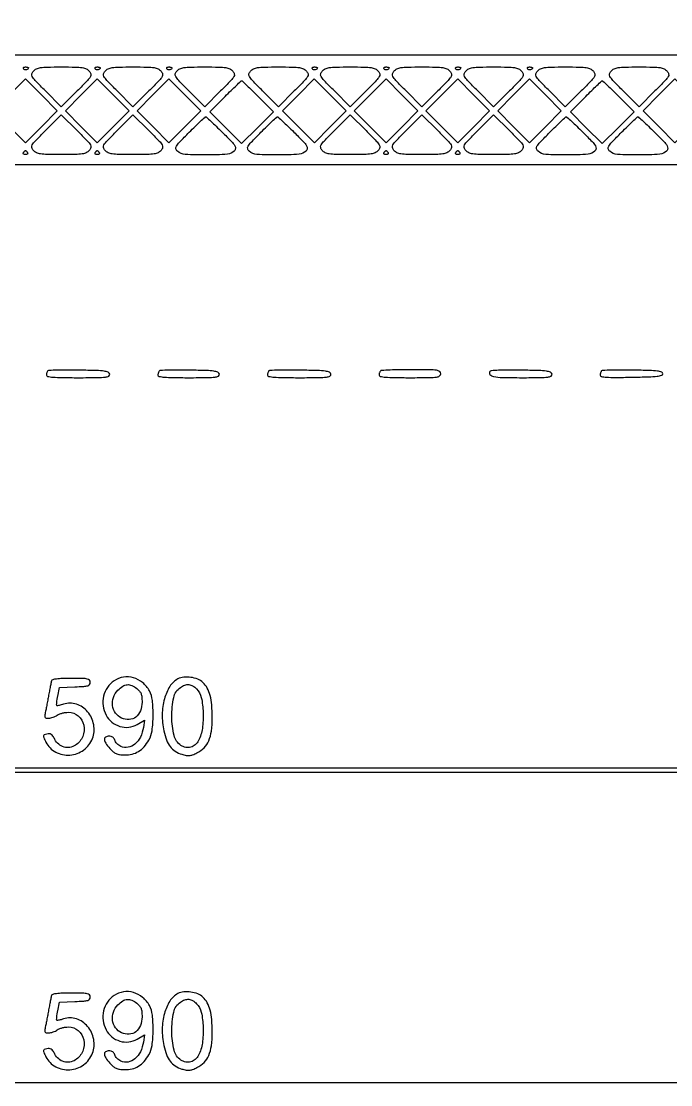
# Model space of a CAD drawing. Extents: x 0 to 836, y 5 to 589.
# Drawn here: x 163.65 to 191.23, y 469.11 to 514.28 of the extents above; entities that cross this region are included whole.
import ezdxf

# ---------------------------------------------------------------- set-up
doc = ezdxf.new("R2010")
doc.units = 0
doc.header["$MEASUREMENT"] = 0

msp = doc.modelspace()

# ---------------------------------------------------------------- linework, layer by layer
for points in [[(201.712326, 537.783562, -0.000001), (217.055896, 537.76491, -0.426088)], [(546.939, 229.3929, -0.000106), (546.943559, 250.949215, -0.000176), (546.957638, 269.095817, -0.000001), (546.976289, 285.583213, -0.415883)], [(836.0595, 588.6891), (420.497259, 588.710259, 0.000013), (261.145696, 588.714318, 0.000021), (126.989856, 588.708632), (4.934769, 588.698274, 0.19889), (4.878609, 588.675009, 0.198853), (4.855343, 588.618859), (4.83877, 516.273901, 0.000036), (4.826254, 436.744061, 0.000021), (4.8222, 342.282364), (4.8222, 95.946129), (4.469225, 95.920114, 0.031904), (4.160456, 95.877435, 0.315999), (4.075312, 95.787407, 0.415411), (4.137995, 95.703578, 0.035338), (4.43445, 95.6826), (4.8222, 95.6826), (4.8222, 50.2101), (4.8222, 4.7376), (420.462, 4.7376), (836.1018, 4.7376)], [(604.852986, 529.408162, -0.000002), (620.423836, 529.389509, -0.550615)], [(238.738155, 529.614638, -0.000002), (224.300981, 529.63329, -0.415836)], [(308.18842, 529.408162, -0.000002), (322.638019, 529.38951, -0.415836)], [(531.796111, 538.074638, -0.000002), (517.6951, 538.093291, -0.426056)], [(413.368417, 538.074638, -0.000002), (399.676779, 538.093291, -0.415815)], [(77.850638, 481.579418, -0.000002), (77.869294, 494.031443, -0.550517)], [(336.166934, 548.220763, -0.000002), (326.827688, 548.233536, -0.413812)], [(77.644162, 421.684687, -0.000002), (77.625507, 409.236574, -0.415775)], [(333.609652, 529.614638, -0.000003), (323.198363, 529.633296, -0.415688)], [(383.716206, 529.408162, -0.000003), (394.123716, 529.389504, -0.425916)], [(166.515549, 548.208, -0.000047), (132.813204, 548.211153, -0.000645)], [(164.9277, 538.056, -0.00006), (144.863593, 538.058419, -0.000101)], [(77.841889, 210.212758, -0.000002), (77.851786, 217.49274, -0.413814)]]:
    msp.add_lwpolyline(points, format="xyb")
for points in [[(223.839832, 512.8452), (166.5351, 512.8452), (109.230368, 512.8452)], [(132.340624, 508.1922), (178.096112, 508.1922), (223.8516, 508.1922)], [(217.2528, 482.5584), (180.4095, 482.5584), (143.5662, 482.5584)], [(217.2528, 469.1916), (180.4095, 469.1916), (143.5662, 469.1916), (143.5662, 475.7904), (143.5662, 482.3892), (180.365005, 482.3892), (217.16381, 482.3892)]]:
    msp.add_lwpolyline(points)
for points in [[(163.9548, 512.300293, -0.211827), (163.930808, 512.246202, -0.127879), (163.867585, 512.213171, -0.122608), (163.794224, 512.214412, -0.191362), (163.744153, 512.25162, -0.136093), (163.734656, 512.284272, -0.190788), (163.745367, 512.312343, -0.140899), (163.776317, 512.331288, -0.067432), (163.822907, 512.3376, -0.026751), (163.873446, 512.334894, -0.042195), (163.916056, 512.326641, -0.051652), (163.946087, 512.314686, -0.279105)], [(166.538614, 512.164517, -0.1221), (166.604724, 512.041337, -0.202118), (166.587442, 511.92644, -0.05597), (166.459847, 511.762028, -0.0034), (166.021661, 511.317843), (165.34807, 510.644252), (164.677739, 511.318539, -0.003427), (164.242511, 511.762376, -0.055773), (164.115158, 511.927379, -0.200635), (164.097786, 512.042422, -0.122971), (164.163415, 512.165213, -0.10066), (164.291046, 512.25917, -0.072566), (164.461005, 512.309715, -0.031899), (164.744473, 512.332558, -0.004158), (165.3507, 512.3376, -0.004148), (165.957859, 512.332563, -0.032035), (166.240928, 512.309688, -0.073036), (166.410661, 512.258945, -0.100062)], [(167.0004, 512.300293, -0.211827), (166.976408, 512.246202, -0.127879), (166.913185, 512.213171, -0.122608), (166.839824, 512.214412, -0.191362), (166.789753, 512.25162, -0.136093), (166.780256, 512.284272, -0.190788), (166.790967, 512.312343, -0.140899), (166.821917, 512.331288, -0.067432), (166.868507, 512.3376, -0.026751), (166.919046, 512.334894, -0.042195), (166.961656, 512.326641, -0.051652), (166.991687, 512.314686, -0.279105)], [(169.584214, 512.164517, -0.1221), (169.650324, 512.041337, -0.202118), (169.633042, 511.92644, -0.05597), (169.505447, 511.762028, -0.0034), (169.067261, 511.317843), (168.39367, 510.644252), (167.723339, 511.318539, -0.003427), (167.288111, 511.762376, -0.055773), (167.160758, 511.927379, -0.200635), (167.143386, 512.042422, -0.122971), (167.209015, 512.165213, -0.10066), (167.336646, 512.25917, -0.072566), (167.506605, 512.309715, -0.031899), (167.790073, 512.332558, -0.004158), (168.3963, 512.3376, -0.004148), (169.003459, 512.332563, -0.032035), (169.286528, 512.309688, -0.073036), (169.456261, 512.258945, -0.100062)], [(170.046, 512.300293, -0.211827), (170.022008, 512.246202, -0.127879), (169.958785, 512.213171, -0.122608), (169.885424, 512.214412, -0.191362), (169.835353, 512.25162, -0.136093), (169.825856, 512.284272, -0.190788), (169.836567, 512.312343, -0.140899), (169.867517, 512.331288, -0.067432), (169.914107, 512.3376, -0.026751), (169.964646, 512.334894, -0.042195), (170.007256, 512.326641, -0.051652), (170.037287, 512.314686, -0.279105)], [(172.629814, 512.164517, -0.1221), (172.695924, 512.041337, -0.202118), (172.678642, 511.92644, -0.05597), (172.551047, 511.762028, -0.0034), (172.112861, 511.317843), (171.43927, 510.644252), (170.768939, 511.318539, -0.003427), (170.333711, 511.762376, -0.055773), (170.206358, 511.927379, -0.200635), (170.188986, 512.042422, -0.122971), (170.254615, 512.165213, -0.10066), (170.382246, 512.25917, -0.072566), (170.552205, 512.309715, -0.031899), (170.835673, 512.332558, -0.004158), (171.4419, 512.3376, -0.004148), (172.049059, 512.332563, -0.032035), (172.332128, 512.309688, -0.073036), (172.501861, 512.258945, -0.100062)], [(175.760014, 512.164517, -0.1221), (175.826124, 512.041337, -0.202118), (175.808842, 511.92644, -0.05597), (175.681247, 511.762028, -0.0034), (175.243061, 511.317843), (174.56947, 510.644252), (173.899139, 511.318539, -0.003427), (173.463911, 511.762376, -0.055773), (173.336558, 511.927379, -0.200635), (173.319186, 512.042422, -0.122971), (173.384815, 512.165213, -0.10066), (173.512446, 512.25917, -0.072566), (173.682405, 512.309715, -0.031899), (173.965873, 512.332558, -0.004158), (174.5721, 512.3376, -0.004148), (175.179259, 512.332563, -0.032035), (175.462328, 512.309688, -0.073036), (175.632061, 512.258945, -0.100062)], [(176.2218, 512.300293, -0.211827), (176.197808, 512.246202, -0.127879), (176.134585, 512.213171, -0.122608), (176.061224, 512.214412, -0.191362), (176.011153, 512.25162, -0.136093), (176.001656, 512.284272, -0.190788), (176.012367, 512.312343, -0.140899), (176.043317, 512.331288, -0.067432), (176.089907, 512.3376, -0.026751), (176.140446, 512.334894, -0.042195), (176.183056, 512.326641, -0.051652), (176.213087, 512.314686, -0.279105)], [(178.805614, 512.164517, -0.1221), (178.871724, 512.041337, -0.202118), (178.854442, 511.92644, -0.05597), (178.726847, 511.762028, -0.0034), (178.288661, 511.317843), (177.61507, 510.644252), (176.944739, 511.318539, -0.003427), (176.509511, 511.762376, -0.055773), (176.382158, 511.927379, -0.200635), (176.364786, 512.042422, -0.122971), (176.430415, 512.165213, -0.10066), (176.558046, 512.25917, -0.072566), (176.728005, 512.309715, -0.031899), (177.011473, 512.332558, -0.004158), (177.6177, 512.3376, -0.004148), (178.224859, 512.332563, -0.032035), (178.507928, 512.309688, -0.073036), (178.677661, 512.258945, -0.100062)], [(179.2674, 512.300293, -0.211827), (179.243408, 512.246202, -0.127879), (179.180185, 512.213171, -0.122608), (179.106824, 512.214412, -0.191362), (179.056753, 512.25162, -0.136093), (179.047256, 512.284272, -0.190788), (179.057967, 512.312343, -0.140899), (179.088917, 512.331288, -0.067432), (179.135507, 512.3376, -0.026751), (179.186046, 512.334894, -0.042195), (179.228656, 512.326641, -0.051652), (179.258687, 512.314686, -0.279105)], [(181.851214, 512.164517, -0.1221), (181.917324, 512.041337, -0.202118), (181.900042, 511.92644, -0.05597), (181.772447, 511.762028, -0.0034), (181.334261, 511.317843), (180.66067, 510.644252), (179.990339, 511.318539, -0.003427), (179.555111, 511.762376, -0.055773), (179.427758, 511.927379, -0.200635), (179.410386, 512.042422, -0.122971), (179.476015, 512.165213, -0.10066), (179.603646, 512.25917, -0.072566), (179.773605, 512.309715, -0.031899), (180.057073, 512.332558, -0.004158), (180.6633, 512.3376, -0.004148), (181.270459, 512.332563, -0.032035), (181.553528, 512.309688, -0.073036), (181.723261, 512.258945, -0.100062)], [(182.313, 512.300293, -0.211827), (182.289008, 512.246202, -0.127879), (182.225785, 512.213171, -0.122608), (182.152424, 512.214412, -0.191362), (182.102353, 512.25162, -0.136093), (182.092856, 512.284272, -0.190788), (182.103567, 512.312343, -0.140899), (182.134517, 512.331288, -0.067432), (182.181107, 512.3376, -0.026751), (182.231646, 512.334894, -0.042195), (182.274256, 512.326641, -0.051652), (182.304287, 512.314686, -0.279105)], [(184.896814, 512.164517, -0.1221), (184.962924, 512.041337, -0.202118), (184.945642, 511.92644, -0.05597), (184.818047, 511.762028, -0.0034), (184.379861, 511.317843), (183.70627, 510.644252), (183.035939, 511.318539, -0.003427), (182.600711, 511.762376, -0.055773), (182.473358, 511.927379, -0.200635), (182.455986, 512.042422, -0.122971), (182.521615, 512.165213, -0.10066), (182.649246, 512.25917, -0.072566), (182.819205, 512.309715, -0.031899), (183.102673, 512.332558, -0.004158), (183.7089, 512.3376, -0.004148), (184.316059, 512.332563, -0.032035), (184.599128, 512.309688, -0.073036), (184.768861, 512.258945, -0.100062)], [(185.3586, 512.300293, -0.211827), (185.334608, 512.246202, -0.127879), (185.271385, 512.213171, -0.122608), (185.198024, 512.214412, -0.191362), (185.147953, 512.25162, -0.136093), (185.138456, 512.284272, -0.190788), (185.149167, 512.312343, -0.140899), (185.180117, 512.331288, -0.067432), (185.226707, 512.3376, -0.026751), (185.277246, 512.334894, -0.042195), (185.319856, 512.326641, -0.051652), (185.349887, 512.314686, -0.279105)], [(187.942414, 512.164517, -0.1221), (188.008524, 512.041337, -0.202118), (187.991242, 511.92644, -0.05597), (187.863647, 511.762028, -0.0034), (187.425461, 511.317843), (186.75187, 510.644252), (186.081539, 511.318539, -0.003427), (185.646311, 511.762376, -0.055773), (185.518958, 511.927379, -0.200635), (185.501586, 512.042422, -0.122971), (185.567215, 512.165213, -0.10066), (185.694846, 512.25917, -0.072566), (185.864805, 512.309715, -0.031899), (186.148273, 512.332558, -0.004158), (186.7545, 512.3376, -0.004148), (187.361659, 512.332563, -0.032035), (187.644728, 512.309688, -0.073036), (187.814461, 512.258945, -0.100062)], [(191.072614, 512.164517, -0.1221), (191.138724, 512.041337, -0.202118), (191.121442, 511.92644, -0.05597), (190.993847, 511.762028, -0.0034), (190.555661, 511.317843), (189.88207, 510.644252), (189.211739, 511.318539, -0.003427), (188.776511, 511.762376, -0.055773), (188.649158, 511.927379, -0.200635), (188.631786, 512.042422, -0.122971), (188.697415, 512.165213, -0.10066), (188.825046, 512.25917, -0.072566), (188.995005, 512.309715, -0.031899), (189.278473, 512.332558, -0.004158), (189.8847, 512.3376, -0.004148), (190.491859, 512.332563, -0.032035), (190.774928, 512.309688, -0.073036), (190.944661, 512.258945, -0.100062)], [(173.706991, 511.087821), (174.360713, 510.430243), (173.683857, 509.757356), (173.007, 509.084469), (172.330143, 509.757356), (171.653287, 510.430243), (172.307009, 511.087821, -0.00331), (172.560935, 511.339887, -0.005234), (172.782291, 511.552236, -0.001538), (172.976265, 511.733337, -0.189215), (173.007, 511.7454, -0.189215), (173.037735, 511.733337, -0.001538), (173.231709, 511.552236, -0.005234), (173.453065, 511.339887, -0.00331)], [(189.019591, 511.087821), (189.673313, 510.430243), (188.996457, 509.757356), (188.3196, 509.084469), (187.642743, 509.757356), (186.965887, 510.430243), (187.619609, 511.087821, -0.00331), (187.873535, 511.339887, -0.005234), (188.094891, 511.552236, -0.001538), (188.288865, 511.733337, -0.189215), (188.3196, 511.7454, -0.189215), (188.350335, 511.733337, -0.001538), (188.544309, 511.552236, -0.005234), (188.765665, 511.339887, -0.00331)], [(166.538614, 508.788283, -0.100062), (166.410661, 508.693855, -0.073036), (166.240928, 508.643112, -0.032035), (165.957859, 508.620237, -0.004148), (165.3507, 508.6152, -0.004158), (164.744473, 508.620242, -0.031899), (164.461005, 508.643085, -0.072566), (164.291046, 508.69363, -0.10066), (164.163415, 508.787587, -0.122971), (164.097786, 508.910378, -0.200635), (164.115158, 509.025421, -0.055773), (164.242511, 509.190424, -0.003427), (164.677739, 509.634261), (165.34807, 510.308548), (166.021661, 509.634957, -0.0034), (166.459847, 509.190772, -0.05597), (166.587442, 509.02636, -0.202118), (166.604724, 508.911463, -0.1221)], [(169.584214, 508.788283, -0.100062), (169.456261, 508.693855, -0.073036), (169.286528, 508.643112, -0.032035), (169.003459, 508.620237, -0.004148), (168.3963, 508.6152, -0.004158), (167.790073, 508.620242, -0.031899), (167.506605, 508.643085, -0.072566), (167.336646, 508.69363, -0.10066), (167.209015, 508.787587, -0.122971), (167.143386, 508.910378, -0.200635), (167.160758, 509.025421, -0.055773), (167.288111, 509.190424, -0.003427), (167.723339, 509.634261), (168.39367, 510.308548), (169.067261, 509.634957, -0.0034), (169.505447, 509.190772, -0.05597), (169.633042, 509.02636, -0.202118), (169.650324, 508.911463, -0.1221)], [(172.17805, 509.57115, -0.004145), (172.57972, 509.16516, -0.049961), (172.716414, 508.9933, -0.168757), (172.744373, 508.877909, -0.161102), (172.69556, 508.76745, -0.19588), (172.405305, 508.627823, -0.014413), (171.504623, 508.598374, -0.015267), (170.606551, 508.622331, -0.171235), (170.282084, 508.758132, -0.151641), (170.219613, 508.863724, -0.199808), (170.237383, 508.973028, -0.05311), (170.366107, 509.138303, -0.003657), (170.781038, 509.561832, -0.00302), (171.035908, 509.815128, -0.004798), (171.257427, 510.028499, -0.001295), (171.452027, 510.211423, -0.190218), (171.480344, 510.2226, -0.188666), (171.508712, 510.211501, -0.001307), (171.70279, 510.031236, -0.004806), (171.923794, 509.820872, -0.003027)], [(175.22365, 509.57115, -0.004145), (175.62532, 509.16516, -0.049961), (175.762014, 508.9933, -0.168757), (175.789973, 508.877909, -0.161102), (175.74116, 508.76745, -0.19588), (175.450905, 508.627823, -0.014413), (174.550223, 508.598374, -0.015267), (173.652151, 508.622331, -0.171235), (173.327684, 508.758132, -0.151641), (173.265213, 508.863724, -0.199808), (173.282983, 508.973028, -0.05311), (173.411707, 509.138303, -0.003657), (173.826638, 509.561832, -0.00302), (174.081508, 509.815128, -0.004798), (174.303027, 510.028499, -0.001295), (174.497627, 510.211423, -0.190218), (174.525944, 510.2226, -0.188666), (174.554312, 510.211501, -0.001307), (174.74839, 510.031236, -0.004806), (174.969394, 509.820872, -0.003027)], [(178.805614, 508.788283, -0.100062), (178.677661, 508.693855, -0.073036), (178.507928, 508.643112, -0.032035), (178.224859, 508.620237, -0.004148), (177.6177, 508.6152, -0.004158), (177.011473, 508.620242, -0.031899), (176.728005, 508.643085, -0.072566), (176.558046, 508.69363, -0.10066), (176.430415, 508.787587, -0.122971), (176.364786, 508.910378, -0.200635), (176.382158, 509.025421, -0.055773), (176.509511, 509.190424, -0.003427), (176.944739, 509.634261), (177.61507, 510.308548), (178.288661, 509.634957, -0.0034), (178.726847, 509.190772, -0.05597), (178.854442, 509.02636, -0.202118), (178.871724, 508.911463, -0.1221)], [(181.851214, 508.788283, -0.100062), (181.723261, 508.693855, -0.073036), (181.553528, 508.643112, -0.032035), (181.270459, 508.620237, -0.004148), (180.6633, 508.6152, -0.004158), (180.057073, 508.620242, -0.031899), (179.773605, 508.643085, -0.072566), (179.603646, 508.69363, -0.10066), (179.476015, 508.787587, -0.122971), (179.410386, 508.910378, -0.200635), (179.427758, 509.025421, -0.055773), (179.555111, 509.190424, -0.003427), (179.990339, 509.634261), (180.66067, 510.308548), (181.334261, 509.634957, -0.0034), (181.772447, 509.190772, -0.05597), (181.900042, 509.02636, -0.202118), (181.917324, 508.911463, -0.1221)], [(184.896814, 508.788283, -0.100062), (184.768861, 508.693855, -0.073036), (184.599128, 508.643112, -0.032035), (184.316059, 508.620237, -0.004148), (183.7089, 508.6152, -0.004158), (183.102673, 508.620242, -0.031899), (182.819205, 508.643085, -0.072566), (182.649246, 508.69363, -0.10066), (182.521615, 508.787587, -0.122971), (182.455986, 508.910378, -0.200635), (182.473358, 509.025421, -0.055773), (182.600711, 509.190424, -0.003427), (183.035939, 509.634261), (183.70627, 510.308548), (184.379861, 509.634957, -0.0034), (184.818047, 509.190772, -0.05597), (184.945642, 509.02636, -0.202118), (184.962924, 508.911463, -0.1221)], [(187.49065, 509.57115, -0.004145), (187.89232, 509.16516, -0.049961), (188.029014, 508.9933, -0.168757), (188.056973, 508.877909, -0.161102), (188.00816, 508.76745, -0.19588), (187.717905, 508.627823, -0.014413), (186.817223, 508.598374, -0.015267), (185.919151, 508.622331, -0.171235), (185.594684, 508.758132, -0.151641), (185.532213, 508.863724, -0.199808), (185.549983, 508.973028, -0.05311), (185.678707, 509.138303, -0.003657), (186.093638, 509.561832, -0.00302), (186.348508, 509.815128, -0.004798), (186.570027, 510.028499, -0.001295), (186.764627, 510.211423, -0.190218), (186.792944, 510.2226, -0.188666), (186.821312, 510.211501, -0.001307), (187.01539, 510.031236, -0.004806), (187.236394, 509.820872, -0.003027)], [(190.53625, 509.57115, -0.004145), (190.93792, 509.16516, -0.049961), (191.074614, 508.9933, -0.168757), (191.102573, 508.877909, -0.161102), (191.05376, 508.76745, -0.19588), (190.763505, 508.627823, -0.014413), (189.862823, 508.598374, -0.015267), (188.964751, 508.622331, -0.171235), (188.640284, 508.758132, -0.151641), (188.577813, 508.863724, -0.199808), (188.595583, 508.973028, -0.05311), (188.724307, 509.138303, -0.003657), (189.139238, 509.561832, -0.00302), (189.394108, 509.815128, -0.004798), (189.615627, 510.028499, -0.001295), (189.810227, 510.211423, -0.190218), (189.838544, 510.2226, -0.188666), (189.866912, 510.211501, -0.001307), (190.06099, 510.031236, -0.004806), (190.281994, 509.820872, -0.003027)], [(163.9125, 508.6998, -0.146489), (163.92113, 508.667703, -0.191582), (163.909217, 508.640051, -0.134005), (163.876514, 508.621372, -0.063222), (163.8279, 508.6152, -0.063222), (163.779286, 508.621372, -0.134005), (163.746583, 508.640051, -0.191582), (163.73467, 508.667703, -0.146489), (163.7433, 508.6998, -0.025622), (163.765688, 508.732189, -0.032351), (163.789719, 508.759549, -0.033983), (163.812105, 508.779082, -0.163822), (163.8279, 508.7844, -0.163822), (163.843695, 508.779082, -0.033983), (163.866081, 508.759549, -0.032351), (163.890112, 508.732189, -0.025622)], [(166.9581, 508.6998, -0.146489), (166.96673, 508.667703, -0.191582), (166.954817, 508.640051, -0.134005), (166.922114, 508.621372, -0.063222), (166.8735, 508.6152, -0.063222), (166.824886, 508.621372, -0.134005), (166.792183, 508.640051, -0.191582), (166.78027, 508.667703, -0.146489), (166.7889, 508.6998, -0.025622), (166.811288, 508.732189, -0.032351), (166.835319, 508.759549, -0.033983), (166.857705, 508.779082, -0.163822), (166.8735, 508.7844, -0.163822), (166.889295, 508.779082, -0.033983), (166.911681, 508.759549, -0.032351), (166.935712, 508.732189, -0.025622)], [(179.2251, 508.6998, -0.146489), (179.23373, 508.667703, -0.191582), (179.221817, 508.640051, -0.134005), (179.189114, 508.621372, -0.063222), (179.1405, 508.6152, -0.063222), (179.091886, 508.621372, -0.134005), (179.059183, 508.640051, -0.191582), (179.04727, 508.667703, -0.146489), (179.0559, 508.6998, -0.025622), (179.078288, 508.732189, -0.032351), (179.102319, 508.759549, -0.033983), (179.124705, 508.779082, -0.163822), (179.1405, 508.7844, -0.163822), (179.156295, 508.779082, -0.033983), (179.178681, 508.759549, -0.032351), (179.202712, 508.732189, -0.025622)], [(182.2707, 508.6998, -0.146489), (182.27933, 508.667703, -0.191582), (182.267417, 508.640051, -0.134005), (182.234714, 508.621372, -0.063222), (182.1861, 508.6152, -0.063222), (182.137486, 508.621372, -0.134005), (182.104783, 508.640051, -0.191582), (182.09287, 508.667703, -0.146489), (182.1015, 508.6998, -0.025622), (182.123888, 508.732189, -0.032351), (182.147919, 508.759549, -0.033983), (182.170305, 508.779082, -0.163822), (182.1861, 508.7844, -0.163822), (182.201895, 508.779082, -0.033983), (182.224281, 508.759549, -0.032351), (182.248312, 508.732189, -0.025622)], [(164.774716, 499.424116, 0.07583), (164.752273, 499.393593, 0.038397), (164.733389, 499.349654, 0.037021), (164.720512, 499.300282, 0.045312), (164.7162, 499.2528, 0.360635), (164.765249, 499.193641, 0.025897), (164.992313, 499.162904, 0.017431), (165.374609, 499.144576, 0.003262), (166.076003, 499.14, 0.002229), (166.89699, 499.143659, 0.025463), (167.220042, 499.163011, 0.089261), (167.367418, 499.206796, 0.335169), (167.407386, 499.28805, 0.25126), (167.340876, 499.369964, 0.066494), (167.172567, 499.415404, 0.02531), (166.847064, 499.441595, 0.002851), (166.106099, 499.459366, 0.004374), (165.613994, 499.464056, 0.006813), (165.189948, 499.458609, 0.00254), (164.82762, 499.447174, 0.18941)], [(169.512368, 499.424168, 0.075779), (169.489905, 499.393625, 0.038403), (169.471004, 499.349669, 0.03703), (169.458116, 499.300286, 0.045349), (169.4538, 499.2528, 0.358453), (169.502283, 499.193861, 0.027169), (169.721982, 499.162961, 0.017967), (170.092844, 499.144596, 0.003387), (170.771303, 499.14, 0.002314), (171.565673, 499.143677, 0.026279), (171.879073, 499.163071, 0.092918), (172.021458, 499.207061, 0.330132), (172.060391, 499.28805, 0.247809), (171.994991, 499.36968, 0.068663), (171.831637, 499.415313, 0.026106), (171.515834, 499.441613, 0.002986), (170.801456, 499.459418, 0.004531), (170.325585, 499.464123, 0.007041), (169.915198, 499.458683, 0.002706), (169.565135, 499.447214, 0.189013)], [(174.165316, 499.424116, 0.07583), (174.142873, 499.393593, 0.038397), (174.123989, 499.349654, 0.037021), (174.111112, 499.300282, 0.045312), (174.1068, 499.2528, 0.360635), (174.155849, 499.193641, 0.025897), (174.382913, 499.162904, 0.017431), (174.765209, 499.144576, 0.003262), (175.466603, 499.14, 0.002229), (176.28759, 499.143659, 0.025463), (176.610642, 499.163011, 0.089261), (176.758018, 499.206796, 0.335169), (176.797986, 499.28805, 0.25126), (176.731476, 499.369964, 0.066494), (176.563167, 499.415404, 0.02531), (176.237664, 499.441595, 0.002851), (175.496699, 499.459366, 0.004374), (175.004594, 499.464056, 0.006813), (174.580548, 499.458609, 0.00254), (174.21822, 499.447174, 0.18941)], [(178.9008, 499.422, 0.077955), (178.879162, 499.392311, 0.038133), (178.860967, 499.349032, 0.036641), (178.848558, 499.300126, 0.043841), (178.8444, 499.2528, 0.35812), (178.892798, 499.193894, 0.027363), (179.111419, 499.162969, 0.018048), (179.480604, 499.144599, 0.003406), (180.1557, 499.14, 0.00213), (180.985026, 499.143532, 0.02996), (181.281937, 499.163879, 0.116079), (181.416431, 499.214418, 0.250083), (181.467, 499.3092, 0.243639), (181.418059, 499.403675, 0.120793), (181.288987, 499.454398, 0.031262), (181.003783, 499.474831, 0.002254), (180.2121, 499.4784, 0.004201), (179.727033, 499.474325, 0.006546), (179.309259, 499.461833, 0.002389), (178.951885, 499.44475, 0.185292)], [(183.541041, 499.395969, 0.335536), (183.5528, 499.271086, 0.162372), (183.701273, 499.188521, 0.041067), (184.08392, 499.14878, 0.00535), (184.904496, 499.14, 0.002325), (185.695726, 499.143679, 0.026378), (186.007985, 499.163078, 0.093365), (186.14978, 499.207092, 0.329527), (186.188586, 499.28805, 0.252044), (186.121821, 499.370031, 0.065989), (185.952342, 499.415434, 0.02513), (185.624565, 499.441618, 0.002822), (184.877417, 499.459419, 0.00498), (184.330068, 499.463917, 0.011426), (183.917977, 499.453781, 0.007288), (183.603964, 499.434281, 0.239589)], [(188.293516, 499.424116, 0.076915), (188.27107, 499.393451, 0.038267), (188.252189, 499.349023, 0.03683), (188.239313, 499.298956, 0.044554), (188.235, 499.250652, 0.359227), (188.284473, 499.190677, 0.030669), (188.497028, 499.16289, 0.018402), (188.8656, 499.151138, 0.00314), (189.56745, 499.159002, 0.003018), (190.295292, 499.176123, 0.020677), (190.652792, 499.201513, 0.04193), (190.848002, 499.240284, 0.334423), (190.8999, 499.3092, 0.330168), (190.849089, 499.37776, 0.044496), (190.66255, 499.416792, 0.021579), (190.319854, 499.442261, 0.003193), (189.625966, 499.459366, 0.00437), (189.133452, 499.464056, 0.006808), (188.709061, 499.458609, 0.002536), (188.346424, 499.447174, 0.189419)], [(164.932561, 486.25965, 0.02255), (164.91522, 486.191698, 0.002137), (164.881024, 486.023431, 0.002729), (164.842186, 485.822315, 0.002147), (164.802231, 485.604, -0.001804), (164.761306, 485.379512, -0.001915), (164.719545, 485.159718, -0.001823), (164.682172, 484.970733, -0.008796), (164.658644, 484.86375, 0.039745), (164.643076, 484.763866, 0.193045), (164.660024, 484.710262, 0.188632), (164.709642, 484.682489, 0.03774), (164.812779, 484.676091, 0.049849), (164.90114, 484.686127, 0.030749), (165.00193, 484.714477, 0.030656), (165.099095, 484.755211, 0.047361), (165.17652, 484.802991, -0.068732), (165.261763, 484.850707, -0.03001), (165.385351, 484.890713, -0.028995), (165.523762, 484.918063, -0.034291), (165.656829, 484.9272, -0.179822), (166.070549, 484.773436, -0.164577), (166.30223, 484.380622, -0.150691), (166.257653, 483.899973, -0.150917), (165.950114, 483.528247, -0.102459), (165.711959, 483.434274, -0.112636), (165.464547, 483.447325, -0.109373), (165.241815, 483.567535, -0.092118), (165.074141, 483.777319, 0.026345), (164.990902, 483.915165, 0.096487), (164.918888, 483.986761, 0.135642), (164.839528, 484.013102, 0.075329), (164.737319, 484.002894, 0.034678), (164.623143, 483.965154, 0.271415), (164.590519, 483.922431, 0.139326), (164.601291, 483.853388, 0.008024), (164.695019, 483.6582, 0.156184), (165.109927, 483.23338, 0.14216), (165.711338, 483.108392, 0.138346), (166.298522, 483.324374, 0.145825), (166.671945, 483.811757, 0.137805), (166.725286, 484.400973, 0.129501), (166.467038, 484.94786, 0.138656), (165.989636, 485.272022, 0.165582), (165.448413, 485.268102, -0.015626), (165.3493, 485.236988, -0.022771), (165.260102, 485.216348, -0.019615), (165.187667, 485.205946, -0.225934), (165.161297, 485.215303, -0.212282), (165.150299, 485.243909, -0.010292), (165.15779, 485.347923, -0.015263), (165.173412, 485.474302, -0.010272), (165.198599, 485.617535), (165.270967, 485.9847), (165.924184, 486.009409, 0.006199), (166.304836, 486.028536, 0.055294), (166.469689, 486.057356, 0.160844), (166.54748, 486.110863, 0.163774), (166.5774, 486.199759, 0.187788), (166.54252, 486.289354, 0.157711), (166.45329, 486.339905, 0.046473), (166.259188, 486.361289, 0.004211), (165.771045, 486.3654, 0.007328), (165.394187, 486.359877, 0.024042), (165.146012, 486.340634, 0.032009), (164.984743, 486.30971, 0.261313)], [(167.595604, 486.265586, 0.188759), (167.14672, 485.611223, 0.180396), (167.250409, 484.810777, 0.199234), (167.835523, 484.326183, 0.210904), (168.573623, 484.413183), (168.885059, 484.596935), (168.834896, 484.287819, -0.071214), (168.705722, 483.87472, -0.105821), (168.475313, 483.575444, -0.133073), (168.184462, 483.438787, -0.151692), (167.880247, 483.477458, -0.049128), (167.792857, 483.528158, -0.042152), (167.712064, 483.597341, -0.044207), (167.649172, 483.673534, -0.086696), (167.61658, 483.744838, 0.08419), (167.584557, 483.815829, 0.095531), (167.531989, 483.86873, 0.088381), (167.459948, 483.901056, 0.061447), (167.371233, 483.912, 0.133082), (167.22858, 483.873347, 0.285943), (167.17758, 483.776464, 0.133017), (167.233657, 483.616382, 0.031957), (167.408906, 483.39304, 0.031825), (167.550955, 483.25309, 0.075144), (167.676236, 483.173788, 0.071526), (167.823192, 483.132879, 0.026746), (168.037152, 483.116755, 0.06371), (168.35265, 483.150168, 0.079209), (168.625075, 483.26242, 0.074413), (168.861475, 483.460524, 0.048802), (169.070385, 483.748724, 0.101117), (169.204266, 484.141955, 0.029258), (169.248131, 484.785024, 0.02942), (169.216335, 485.430546, 0.096872), (169.090434, 485.835853, 0.096072), (168.804055, 486.185766, 0.103728), (168.414812, 486.391711, 0.107938), (167.988391, 486.419419, 0.112028)], [(168.554091, 485.93626, -0.046524), (168.669121, 485.827039, -0.087942), (168.734988, 485.717871, -0.070477), (168.767554, 485.576707, -0.021505), (168.777, 485.357172, -0.091023), (168.709126, 484.987423, -0.137344), (168.515767, 484.725582, -0.15282), (168.231576, 484.619115, -0.121259), (167.90775, 484.680113, -0.130307), (167.648695, 484.89248, -0.124874), (167.523672, 485.208703, -0.118756), (167.561796, 485.559135, -0.110605), (167.755292, 485.864308, -0.050987), (167.964087, 486.034368, -0.123571), (168.150534, 486.099427, -0.130223), (168.339241, 486.067198, -0.059664)], [(170.302339, 486.346331, 0.133039), (169.959329, 486.026662, 0.072917), (169.728471, 485.496239, 0.063285), (169.636676, 484.83785, 0.054258), (169.703988, 484.140899, 0.038109), (169.816229, 483.751849, 0.07364), (169.972366, 483.468784, 0.08606), (170.184915, 483.27156, 0.071427), (170.465275, 483.141721, 0.026842), (170.652001, 483.096535, 0.069755), (170.789897, 483.090399, 0.067582), (170.926701, 483.122398, 0.024029), (171.111054, 483.203135, 0.08301), (171.410912, 483.420149, 0.092798), (171.610209, 483.71549, 0.071312), (171.722171, 484.126149, 0.029806), (171.759058, 484.699992, 0.020525), (171.739403, 485.239043, 0.045555), (171.670511, 485.643927, 0.060037), (171.547612, 485.95206, 0.079457), (171.36316, 486.190694, 0.093169), (171.143039, 486.331285, 0.059297), (170.848742, 486.410877, 0.059632), (170.546333, 486.418908, 0.098591)], [(171.094533, 485.916758, -0.144075), (171.294334, 485.550345, -0.044146), (171.373637, 484.918223, -0.044375), (171.338511, 484.244924, -0.081718), (171.174795, 483.722876, -0.09631), (171.036849, 483.544764, -0.114296), (170.849736, 483.444437, -0.114637), (170.638014, 483.436751, -0.097318), (170.430281, 483.521174, -0.192896), (170.137569, 483.940296, -0.054774), (170.041295, 484.74484, -0.054766), (170.122126, 485.552359, -0.189883), (170.406512, 485.982206, -0.063398), (170.592219, 486.079925, -0.113636), (170.762219, 486.102403, -0.112269), (170.926341, 486.048298, -0.060914)], [(164.932561, 472.89285, 0.02255), (164.91522, 472.824898, 0.002137), (164.881024, 472.656631, 0.002729), (164.842186, 472.455515, 0.002147), (164.802231, 472.2372, -0.001804), (164.761306, 472.012712, -0.001915), (164.719545, 471.792918, -0.001823), (164.682172, 471.603933, -0.008796), (164.658644, 471.49695, 0.039745), (164.643076, 471.397066, 0.193045), (164.660024, 471.343462, 0.188632), (164.709642, 471.315689, 0.03774), (164.812779, 471.309291, 0.049849), (164.90114, 471.319327, 0.030749), (165.00193, 471.347677, 0.030656), (165.099095, 471.388411, 0.047361), (165.17652, 471.436191, -0.068732), (165.261763, 471.483907, -0.03001), (165.385351, 471.523913, -0.028995), (165.523762, 471.551263, -0.034291), (165.656829, 471.5604, -0.179822), (166.070549, 471.406636, -0.164577), (166.30223, 471.013822, -0.150691), (166.257653, 470.533173, -0.150917), (165.950114, 470.161447, -0.102459), (165.711959, 470.067474, -0.112636), (165.464547, 470.080525, -0.109373), (165.241815, 470.200735, -0.092118), (165.074141, 470.410519, 0.026345), (164.990902, 470.548365, 0.096487), (164.918888, 470.619961, 0.135642), (164.839528, 470.646302, 0.075329), (164.737319, 470.636094, 0.034678), (164.623143, 470.598354, 0.271415), (164.590519, 470.555631, 0.139326), (164.601291, 470.486588, 0.008024), (164.695019, 470.2914, 0.156184), (165.109927, 469.86658, 0.14216), (165.711338, 469.741592, 0.138346), (166.298522, 469.957574, 0.145825), (166.671945, 470.444957, 0.137805), (166.725286, 471.034173, 0.129501), (166.467038, 471.58106, 0.138656), (165.989636, 471.905222, 0.165582), (165.448413, 471.901302, -0.015626), (165.3493, 471.870188, -0.022771), (165.260102, 471.849548, -0.019615), (165.187667, 471.839146, -0.225934), (165.161297, 471.848503, -0.212282), (165.150299, 471.877109, -0.010292), (165.15779, 471.981123, -0.015263), (165.173412, 472.107502, -0.010272), (165.198599, 472.250735), (165.270967, 472.6179), (165.924184, 472.642609, 0.006199), (166.304836, 472.661736, 0.055294), (166.469689, 472.690556, 0.160844), (166.54748, 472.744063, 0.163774), (166.5774, 472.832959, 0.187788), (166.54252, 472.922554, 0.157711), (166.45329, 472.973105, 0.046473), (166.259188, 472.994489, 0.004211), (165.771045, 472.9986, 0.007328), (165.394187, 472.993077, 0.024042), (165.146012, 472.973834, 0.032009), (164.984743, 472.94291, 0.261313)], [(167.595604, 472.898786, 0.188759), (167.14672, 472.244423, 0.180396), (167.250409, 471.443977, 0.199234), (167.835523, 470.959383, 0.210904), (168.573623, 471.046383), (168.885059, 471.230135), (168.834896, 470.921019, -0.071214), (168.705722, 470.50792, -0.105821), (168.475313, 470.208644, -0.133073), (168.184462, 470.071987, -0.151692), (167.880247, 470.110658, -0.049128), (167.792857, 470.161358, -0.042152), (167.712064, 470.230541, -0.044207), (167.649172, 470.306734, -0.086696), (167.61658, 470.378038, 0.08419), (167.584557, 470.449029, 0.095531), (167.531989, 470.50193, 0.088381), (167.459948, 470.534256, 0.061447), (167.371233, 470.5452, 0.133082), (167.22858, 470.506547, 0.285943), (167.17758, 470.409664, 0.133017), (167.233657, 470.249582, 0.031957), (167.408906, 470.02624, 0.031825), (167.550955, 469.88629, 0.075144), (167.676236, 469.806988, 0.071526), (167.823192, 469.766079, 0.026746), (168.037152, 469.749955, 0.06371), (168.35265, 469.783368, 0.079209), (168.625075, 469.89562, 0.074413), (168.861475, 470.093724, 0.048802), (169.070385, 470.381924, 0.101117), (169.204266, 470.775155, 0.029258), (169.248131, 471.418224, 0.02942), (169.216335, 472.063746, 0.096872), (169.090434, 472.469053, 0.096072), (168.804055, 472.818966, 0.103728), (168.414812, 473.024911, 0.107938), (167.988391, 473.052619, 0.112028)], [(170.302339, 472.979531, 0.133039), (169.959329, 472.659862, 0.072917), (169.728471, 472.129439, 0.063285), (169.636676, 471.47105, 0.054258), (169.703988, 470.774099, 0.038109), (169.816229, 470.385049, 0.07364), (169.972366, 470.101984, 0.08606), (170.184915, 469.90476, 0.071427), (170.465275, 469.774921, 0.026842), (170.652001, 469.729735, 0.069755), (170.789897, 469.723599, 0.067582), (170.926701, 469.755598, 0.024029), (171.111054, 469.836335, 0.08301), (171.410912, 470.053349, 0.092798), (171.610209, 470.34869, 0.071312), (171.722171, 470.759349, 0.029806), (171.759058, 471.333192, 0.020525), (171.739403, 471.872243, 0.045555), (171.670511, 472.277127, 0.060037), (171.547612, 472.58526, 0.079457), (171.36316, 472.823894, 0.093169), (171.143039, 472.964485, 0.059297), (170.848742, 473.044077, 0.059632), (170.546333, 473.052108, 0.098591)], [(168.554091, 472.56946, -0.046524), (168.669121, 472.460239, -0.087942), (168.734988, 472.351071, -0.070477), (168.767554, 472.209907, -0.021505), (168.777, 471.990372, -0.091023), (168.709126, 471.620623, -0.137344), (168.515767, 471.358782, -0.15282), (168.231576, 471.252315, -0.121259), (167.90775, 471.313313, -0.130307), (167.648695, 471.52568, -0.124874), (167.523672, 471.841903, -0.118756), (167.561796, 472.192335, -0.110605), (167.755292, 472.497508, -0.050987), (167.964087, 472.667568, -0.123571), (168.150534, 472.732627, -0.130223), (168.339241, 472.700398, -0.059664)], [(171.094533, 472.549958, -0.144075), (171.294334, 472.183545, -0.044146), (171.373637, 471.551423, -0.044375), (171.338511, 470.878124, -0.081718), (171.174795, 470.356076, -0.09631), (171.036849, 470.177964, -0.114296), (170.849736, 470.077637, -0.114637), (170.638014, 470.069951, -0.097318), (170.430281, 470.154374, -0.192896), (170.137569, 470.573496, -0.054774), (170.041295, 471.37804, -0.054766), (170.122126, 472.185559, -0.189883), (170.406512, 472.615406, -0.063398), (170.592219, 472.713125, -0.113636), (170.762219, 472.735603, -0.112269), (170.926341, 472.681498, -0.060914)]]:
    msp.add_lwpolyline(points, format="xyb", close=True)
for points in [[(164.5047, 509.7996), (163.83053, 509.121452), (163.15373, 509.798252), (162.47693, 510.475052), (163.1511, 511.1532), (163.82527, 511.831348), (164.50207, 511.154548), (165.17887, 510.477748)], [(167.5503, 509.7996), (166.87613, 509.121452), (166.19933, 509.798252), (165.52253, 510.475052), (166.1967, 511.1532), (166.87087, 511.831348), (167.54767, 511.154548), (168.22447, 510.477748)], [(170.5959, 509.7996), (169.92173, 509.121452), (169.24493, 509.798252), (168.56813, 510.475052), (169.2423, 511.1532), (169.91647, 511.831348), (170.59327, 511.154548), (171.27007, 510.477748)], [(176.7717, 509.7996), (176.09753, 509.121452), (175.42073, 509.798252), (174.74393, 510.475052), (175.4181, 511.1532), (176.09227, 511.831348), (176.76907, 511.154548), (177.44587, 510.477748)], [(179.8173, 509.7996), (179.14313, 509.121452), (178.46633, 509.798252), (177.78953, 510.475052), (178.4637, 511.1532), (179.13787, 511.831348), (179.81467, 511.154548), (180.49147, 510.477748)], [(182.8629, 509.7996), (182.18873, 509.121452), (181.51193, 509.798252), (180.83513, 510.475052), (181.5093, 511.1532), (182.18347, 511.831348), (182.86027, 511.154548), (183.53707, 510.477748)], [(185.9085, 509.7996), (185.23433, 509.121452), (184.55753, 509.798252), (183.88073, 510.475052), (184.5549, 511.1532), (185.22907, 511.831348), (185.90587, 511.154548), (186.58267, 510.477748)], [(192.0843, 509.7996), (191.41013, 509.121452), (190.73333, 509.798252), (190.05653, 510.475052), (190.7307, 511.1532), (191.40487, 511.831348), (192.08167, 511.154548), (192.75847, 510.477748)]]:
    msp.add_lwpolyline(points, close=True)

doc.saveas('drawing.dxf')
